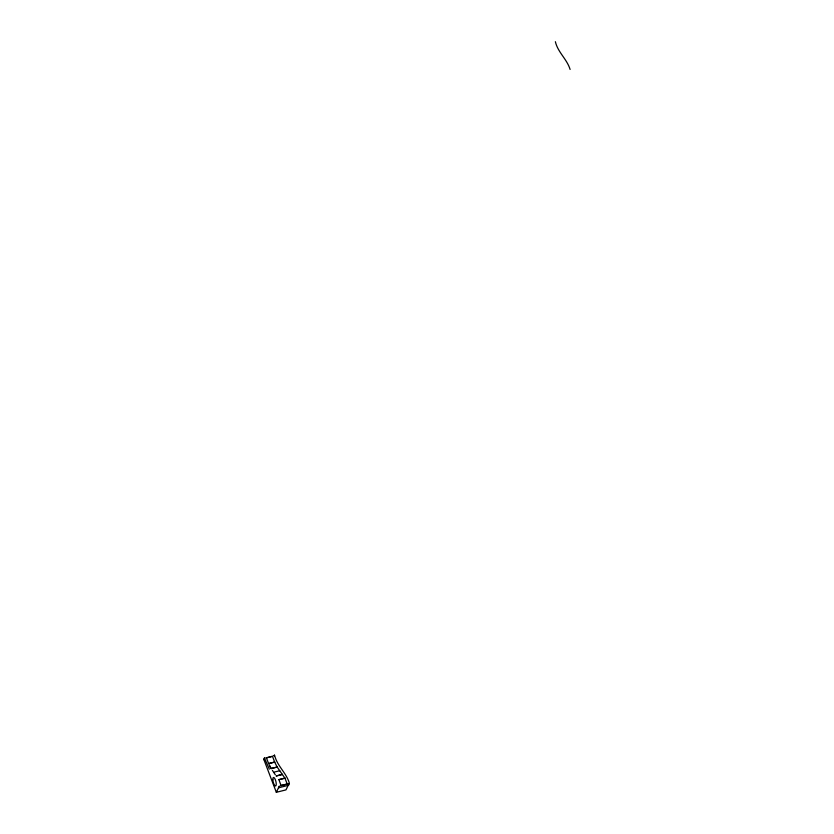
<?xml version="1.0" encoding="UTF-8"?>
<svg xmlns="http://www.w3.org/2000/svg" width="834" height="834" viewBox="0 0 834 834"><rect width="100%" height="100%" fill="white"/><g stroke="black" fill="none" stroke-linecap="round" stroke-linejoin="round"><path stroke-width="1.25" d="M280.526 785.764L288.981 783.658L285.979 789.892L276.325 792.3L263.94 759.701L264.931 757.637M274.094 755.823L274.449 755.072L274.25 755.917A2.294 0.719 76 0 0 273.927 755.76M276.325 792.3L279.327 786.066A4.212 1.324 76 0 1 278.493 787.796L288.147 785.378A4.212 1.324 76 0 0 288.981 783.658M274.72 762.213L272.457 756.271L266.4 757.804L268.6 763.59L274.667 762.099L277.211 767.155M266.359 757.887L272.489 756.355M268.611 763.569L274.657 762.057M284.988 778.237L277.159 767.03L271.071 768.51L269.111 764.59M271.102 768.562L277.159 767.03M279.755 770.731L273.656 772.211L272.384 770.366M276.252 775.901L282.309 774.379M276.315 775.995L282.372 774.463M281.089 785.628L278.91 779.675L284.936 778.112L287.219 784.096M278.879 779.644L284.957 778.164M281.1 785.472L287.157 783.95M273.906 772.711L275.324 774.734M269.591 765.716L271.081 768.687M269.319 769.125L264.597 758.325A2.294 0.719 76 0 0 263.94 759.701M570.102 69.441C567.057 59.245 557.8 52.271 555.371 41.7M289.304 782.97C286.271 772.764 277.013 765.789 274.584 755.218M272.843 779.78A4.389 1.376 76 0 0 275.564 785.993A4.389 1.376 76 0 0 275.21 779.404A4.389 1.376 76 0 0 272.843 779.78"/></g></svg>
